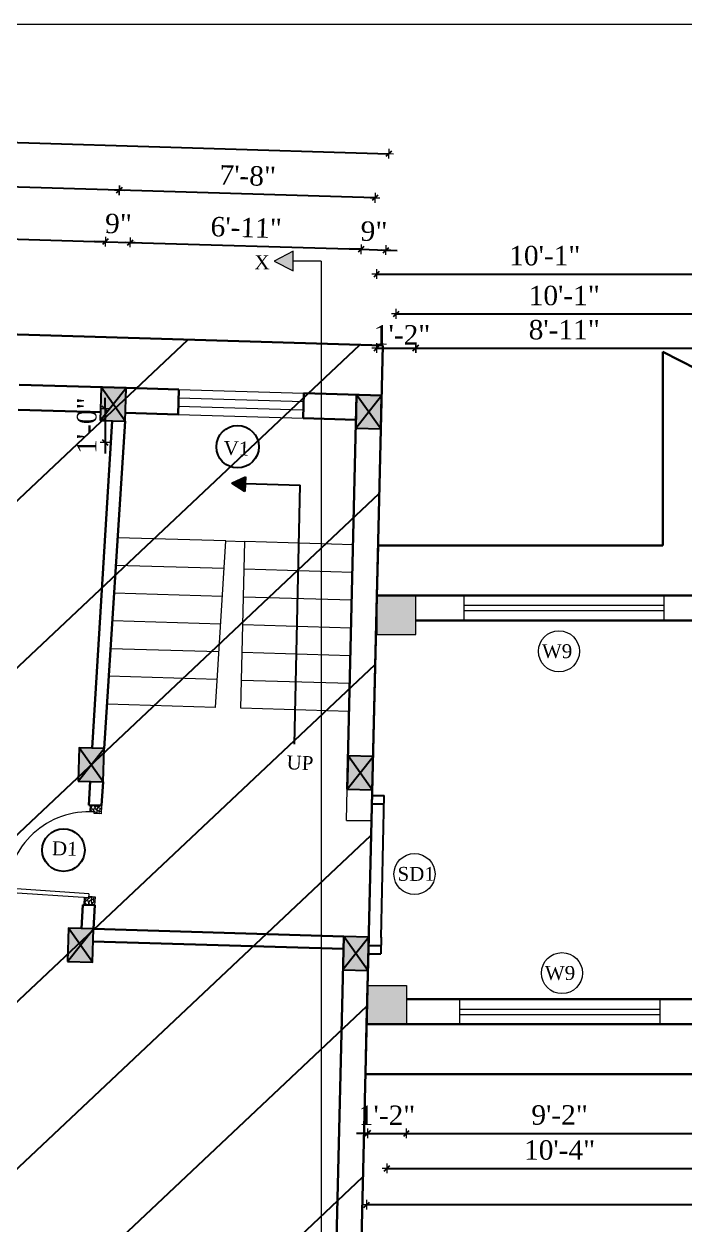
# Model space of a CAD drawing. Header units: inches. Extents: x 4069 to 291496, y -47643 to 12535.
# Drawn here: x 120265.6 to 120503.4, y -27333 to -26900.8 of the extents above; entities that cross this region are included whole.
import ezdxf

# ---------------------------------------------------------------- set-up
doc = ezdxf.new("R2010")
doc.units = ezdxf.units.IN
doc.header["$LTSCALE"] = 5
doc.header["$MEASUREMENT"] = 0
for name, color, linetype, lineweight in [('A-WALL', 7, 'Continuous', 9), ('Dimension', 7, 'Continuous', 18), ('DOOR', 62, 'Continuous', 0), ('Dw', 2, 'Continuous', 18), ('ele1', 21, 'Continuous', 20), ('tefriş', 30, 'Continuous', 9)]:
    doc.layers.add(name, color=color, linetype=linetype, lineweight=lineweight)
doc.layers.add('dim line', color=7, linetype='Continuous', lineweight=15, true_color=0xfab2b2)
doc.layers.add('TEXT', color=6, linetype='Continuous')
doc.layers.add('WALL', color=7, linetype='Continuous')
doc.styles.add('ordinary', font='times.ttf')
doc.dimstyles.new('Copy of 96', dxfattribs={"dimtxt": 7, "dimasz": 4, "dimexe": 0.5, "dimexo": 0.5, "dimgap": 3, "dimtad": 1, "dimdec": 1, "dimzin": 11, "dimdsep": 46, "dimlunit": 4, "dimtxsty": 'ordinary', "dimblk": 'OBLIQUE', "dimcen": 0.09, "dimse1": 1, "dimse2": 1, "dimclrt": 6, "dimazin": 0, "dimtfac": 1, "dimtdec": 1, "dimtix": 1, "dimtmove": 2, "dimatfit": 3, "dimldrblk": 'leader', "dimfxl": 0.5, "dimfxlon": 1, "dimtolj": 1, "dimtzin": 0, "dimarcsym": 0})

# ---------------------------------------------------------------- blocks, each defined once
blk = doc.blocks.new('C1a')
at = {"color": 1, "ltscale": 5}
for p, q in [((18657.75, 4625.76), (18648.75, 4625.76)), ((18648.75, 4625.76), (18648.82, 4613.76)), ((18657.82, 4613.76), (18657.75, 4625.76)), ((18648.82, 4613.76), (18657.82, 4613.76))]:
    blk.add_line(p, q, dxfattribs=at)
blk = doc.blocks.new('A$C27B36B59')
at = {"layer": 'DOOR'}
for p, q in [((0, 4), (0, 0)), ((2.5, 4), (0, 4)), ((0, 0), (3, 0)), ((2.5, 2.5), (2.5, 4)), ((3, 2.5), (2.5, 2.5)), ((3, 0), (3, 2.5))]:
    blk.add_line(p, q, dxfattribs=at)
for centre, radius, start, end in [((-1.4, -0.54), 4.75, 22.1411, 72.838), ((1.34, 2.09), 1.64, 45.138, 144.8948), ((2.21, 0.3), 2.49, 83.3149, 152.658), ((0.13, 0.37), 2.05, 349.4875, 93.6805), ((1.96, -0.47), 2.01, 58.7447, 166.495), ((-0.06, 0.32), 1.13, 343.542, 86.947), ((2.08, -0.4), 1.17, 38.2816, 160.1519)]:
    blk.add_arc(centre, radius, start, end, dxfattribs=at)
blk = doc.blocks.new('D2')
at = {"layer": 'DOOR'}
for p, q in [((74473.95, 24047.59), (74473.95, 24018.09)), ((74473.95, 24047.59), (74475.45, 24047.59)), ((74475.45, 24047.59), (74475.45, 24018.13))]:
    blk.add_line(p, q, dxfattribs=at)
blk.add_arc((74473.95, 24047.59), 29.5, 180, 272.9146, dxfattribs=at)
at = {"layer": 'DOOR', "xscale": -1, "rotation": 180}
blk.add_blockref('A$C27B36B59', (74441.95, 24050.09), dxfattribs=at)
at = {"layer": 'DOOR', "rotation": 180}
blk.add_blockref('A$C27B36B59', (74477.95, 24050.09), dxfattribs=at)
blk = doc.blocks.new('oblique')
at = {"color": 0, "lineweight": -2}
blk.add_line((0.25, 0.25), (-0.25, -0.25), dxfattribs=at)
at = {"layer": 'dim line', "lineweight": 9}
for p, q in [((-0.4375, 0), (0.4375, 0)), ((0, 0.4375), (0, -0.4375))]:
    blk.add_line(p, q, dxfattribs=at)
blk = doc.blocks.new('*D5171')
at = {"layer": 'A-WALL', "color": 0, "lineweight": -2, "ltscale": 50, "transparency": 16777216}
blk.add_line((120139.94, -26974.5), (120294.87, -26979.12), dxfattribs=at)
at = {"layer": 'Defpoints', "color": 0, "ltscale": 50, "transparency": 16777216}
for p in [(120294.87, -26979.12), (120138.38, -27026.85), (120293.31, -27031.47)]:
    blk.add_point(p, dxfattribs=at)
at = {"layer": 'A-WALL', "color": 0, "lineweight": -2, "ltscale": 50, "transparency": 16777216, "xscale": 4, "yscale": 4, "zscale": 4}
for p, rotation in [((120139.94, -26974.5), 178.2899854281162), ((120294.87, -26979.12), 358.2899854281162)]:
    blk.add_blockref('oblique', p, dxfattribs=dict(at, rotation=rotation))
at = {"layer": 'A-WALL', "color": 6, "ltscale": 50, "transparency": 16777216, "insert": (120217.6, -26970.31), "char_height": 7, "attachment_point": 5, "rotation": 358.29, "style": 'ordinary'}
blk.add_mtext('\\A1;12\'-11"', dxfattribs=at)
blk = doc.blocks.new('_OBLIQUE')
at = {"color": 0, "linetype": 'ByBlock'}
blk.add_line((-0.5, -0.5), (0.5, 0.5), dxfattribs=at)
blk = doc.blocks.new('leader')
at = {"layer": 'Dimension'}
for p, q in [((0, -4.33), (0, 4.33)), ((-4.42, 0), (4.42, 0))]:
    blk.add_line(p, q, dxfattribs=at)
blk = doc.blocks.new('*D5172')
at = {"layer": 'A-WALL', "color": 0, "lineweight": -2, "ltscale": 50, "transparency": 16777216}
for p, q in [((120294.87, -26979.12), (120290.87, -26979)), ((120294.87, -26979.12), (120303.86, -26979.39)), ((120303.86, -26979.39), (120307.86, -26979.51))]:
    blk.add_line(p, q, dxfattribs=at)
at = {"layer": 'Defpoints', "color": 0, "ltscale": 50, "transparency": 16777216}
for p in [(120303.86, -26979.39), (120293.31, -27031.47), (120302.3, -27031.74)]:
    blk.add_point(p, dxfattribs=at)
at = {"layer": 'A-WALL', "color": 0, "lineweight": -2, "ltscale": 50, "transparency": 16777216, "xscale": 4, "yscale": 4, "zscale": 4}
for p, rotation in [((120294.87, -26979.12), 358.2899854281162), ((120303.86, -26979.39), 178.2899854281162)]:
    blk.add_blockref('oblique', p, dxfattribs=dict(at, rotation=rotation))
at = {"layer": 'A-WALL', "color": 6, "ltscale": 50, "transparency": 16777216, "insert": (120299.56, -26972.69), "char_height": 7, "attachment_point": 5, "rotation": 358.29, "style": 'ordinary'}
blk.add_mtext('\\A1;9"', dxfattribs=at)
blk = doc.blocks.new('*D5173')
at = {"layer": 'A-WALL', "color": 0, "lineweight": -2, "ltscale": 50, "transparency": 16777216}
blk.add_line((120303.86, -26979.39), (120386.83, -26981.87), dxfattribs=at)
at = {"layer": 'Defpoints', "color": 0, "ltscale": 50, "transparency": 16777216}
for p in [(120386.83, -26981.87), (120302.3, -27031.74), (120385.27, -27034.22)]:
    blk.add_point(p, dxfattribs=at)
at = {"layer": 'A-WALL', "color": 0, "lineweight": -2, "ltscale": 50, "transparency": 16777216, "xscale": 4, "yscale": 4, "zscale": 4}
for p, rotation in [((120303.86, -26979.39), 178.2899854281162), ((120386.83, -26981.87), 358.2899854281162)]:
    blk.add_blockref('oblique', p, dxfattribs=dict(at, rotation=rotation))
at = {"layer": 'A-WALL', "color": 6, "ltscale": 50, "transparency": 16777216, "insert": (120345.54, -26974.07), "char_height": 7, "attachment_point": 5, "rotation": 358.29, "style": 'ordinary'}
blk.add_mtext('\\A1;6\'-11"', dxfattribs=at)
blk = doc.blocks.new('*D5174')
at = {"layer": 'A-WALL', "color": 0, "lineweight": -2, "ltscale": 50, "transparency": 16777216}
for p, q in [((120386.83, -26981.87), (120382.83, -26981.75)), ((120386.83, -26981.87), (120395.82, -26982.14)), ((120395.82, -26982.14), (120399.82, -26982.26))]:
    blk.add_line(p, q, dxfattribs=at)
at = {"layer": 'Defpoints', "color": 0, "ltscale": 50, "transparency": 16777216}
for p in [(120395.82, -26982.14), (120385.27, -27034.22), (120394.26, -27034.49)]:
    blk.add_point(p, dxfattribs=at)
at = {"layer": 'A-WALL', "color": 0, "lineweight": -2, "ltscale": 50, "transparency": 16777216, "xscale": 4, "yscale": 4, "zscale": 4}
for p, rotation in [((120386.83, -26981.87), 358.2899854281162), ((120395.82, -26982.14), 178.2899854281162)]:
    blk.add_blockref('oblique', p, dxfattribs=dict(at, rotation=rotation))
at = {"layer": 'A-WALL', "color": 6, "ltscale": 50, "transparency": 16777216, "insert": (120391.52, -26975.44), "char_height": 7, "attachment_point": 5, "rotation": 358.29, "style": 'ordinary'}
blk.add_mtext('\\A1;9"', dxfattribs=at)
blk = doc.blocks.new('*D5175')
at = {"layer": 'A-WALL', "color": 0, "lineweight": -2, "ltscale": 50, "transparency": 16777216}
blk.add_line((120391.88, -26963.34), (120299.92, -26960.59), dxfattribs=at)
at = {"layer": 'Defpoints', "color": 0, "ltscale": 50, "transparency": 16777216}
for p in [(120299.92, -26960.59), (120297.8, -27031.61), (120389.76, -27034.35)]:
    blk.add_point(p, dxfattribs=at)
at = {"layer": 'A-WALL', "color": 0, "lineweight": -2, "ltscale": 50, "transparency": 16777216, "xscale": 4, "yscale": 4, "zscale": 4}
for p, rotation in [((120299.92, -26960.59), 178.2899854281389), ((120391.88, -26963.34), 358.2899854281389)]:
    blk.add_blockref('oblique', p, dxfattribs=dict(at, rotation=rotation))
at = {"layer": 'A-WALL', "color": 6, "ltscale": 50, "transparency": 16777216, "insert": (120346.1, -26955.4), "char_height": 7, "attachment_point": 5, "rotation": 358.29, "style": 'ordinary'}
blk.add_mtext('\\A1;7\'-8"', dxfattribs=at)
blk = doc.blocks.new('*D5176')
at = {"layer": 'A-WALL', "color": 0, "lineweight": -2, "ltscale": 50, "transparency": 16777216}
blk.add_line((120299.92, -26960.59), (120136, -26955.7), dxfattribs=at)
at = {"layer": 'Defpoints', "color": 0, "ltscale": 50, "transparency": 16777216}
for p in [(120136, -26955.7), (120133.88, -27026.71), (120297.8, -27031.61)]:
    blk.add_point(p, dxfattribs=at)
at = {"layer": 'A-WALL', "color": 0, "lineweight": -2, "ltscale": 50, "transparency": 16777216, "xscale": 4, "yscale": 4, "zscale": 4}
for p, rotation in [((120136, -26955.7), 178.2899854281162), ((120299.92, -26960.59), 358.2899854281162)]:
    blk.add_blockref('oblique', p, dxfattribs=dict(at, rotation=rotation))
at = {"layer": 'A-WALL', "color": 6, "ltscale": 50, "transparency": 16777216, "insert": (120218.16, -26951.59), "char_height": 7, "attachment_point": 5, "rotation": 358.29, "style": 'ordinary'}
blk.add_mtext('\\A1;13\'-8"', dxfattribs=at)
blk = doc.blocks.new('*D5178')
at = {"layer": 'A-WALL', "color": 0, "lineweight": -2, "ltscale": 50, "transparency": 16777216}
blk.add_line((120018.03, -26936.15), (120396.86, -26947.46), dxfattribs=at)
at = {"layer": 'Defpoints', "color": 0, "ltscale": 50, "transparency": 16777216}
for p in [(120396.86, -26947.46), (120015.43, -27023.18), (120394.26, -27034.49)]:
    blk.add_point(p, dxfattribs=at)
at = {"layer": 'A-WALL', "color": 0, "lineweight": -2, "ltscale": 50, "transparency": 16777216, "xscale": 4, "yscale": 4, "zscale": 4}
for p, rotation in [((120018.03, -26936.15), 178.2899854281162), ((120396.86, -26947.46), 358.2899854281162)]:
    blk.add_blockref('oblique', p, dxfattribs=dict(at, rotation=rotation))
at = {"layer": 'A-WALL', "color": 6, "ltscale": 50, "transparency": 16777216, "insert": (120207.64, -26935.24), "char_height": 7, "attachment_point": 5, "rotation": 358.29, "style": 'ordinary'}
blk.add_mtext('\\A1;31\'-7"', dxfattribs=at)
blk = doc.blocks.new('*D5188')
at = {"layer": 'A-WALL', "color": 0, "lineweight": -2, "ltscale": 50, "transparency": 16777216}
for p, q in [((120294.77, -27039.34), (120294.77, -27035.34)), ((120294.77, -27039.34), (120294.77, -27051.34)), ((120294.77, -27051.34), (120294.77, -27055.34))]:
    blk.add_line(p, q, dxfattribs=at)
at = {"layer": 'Defpoints', "color": 0, "ltscale": 50, "transparency": 16777216}
for p in [(120223.17, -27039.34), (120223.25, -27051.34), (120294.77, -27051.34)]:
    blk.add_point(p, dxfattribs=at)
at = {"layer": 'A-WALL', "color": 0, "lineweight": -2, "ltscale": 50, "transparency": 16777216, "xscale": 4, "yscale": 4, "zscale": 4}
for p, rotation in [((120294.77, -27039.34), 270), ((120294.77, -27051.34), 90)]:
    blk.add_blockref('oblique', p, dxfattribs=dict(at, rotation=rotation))
at = {"layer": 'A-WALL', "color": 6, "ltscale": 50, "transparency": 16777216, "insert": (120288.21, -27045.34), "char_height": 7, "attachment_point": 5, "rotation": 90, "style": 'ordinary'}
blk.add_mtext('\\A1;1\'-0"', dxfattribs=at)
blk = doc.blocks.new('x-x')
at = {"ltscale": 5}
blk.add_hatch(color=256, dxfattribs=at).paths.add_polyline_path([(11364.03, -701.52), (11364.03, -694.51), (11357.15, -698.09)])
for p, q in [((11364.03, -694.51), (11357.15, -698.09)), ((11364.03, -701.52), (11364.03, -694.51)), ((11357.15, -698.09), (11364.03, -701.52)), ((11374.13, -698.09), (11364.03, -698.09)), ((11374.13, -698.09), (11374.13, -1132.09))]:
    blk.add_line(p, q, dxfattribs=at)
at = {"layer": 'TEXT', "style": 'ordinary'}
blk.add_text('X', height=5, dxfattribs=at).set_placement((11350.08, -700.97))
blk = doc.blocks.new('*D5205')
at = {"layer": 'A-WALL', "color": 0, "lineweight": -2, "ltscale": 50, "transparency": 16777216}
blk.add_line((120392.55, -27017.41), (120406.55, -27017.41), dxfattribs=at)
at = {"layer": 'Defpoints', "color": 0, "ltscale": 50, "transparency": 16777216}
for p in [(120406.55, -27017.41), (120392.55, -27106.52), (120406.55, -27106.52)]:
    blk.add_point(p, dxfattribs=at)
at = {"layer": 'A-WALL', "color": 0, "lineweight": -2, "ltscale": 50, "transparency": 16777216, "xscale": 4, "yscale": 4, "zscale": 4, "rotation": 180}
blk.add_blockref('oblique', (120392.55, -27017.41), dxfattribs=at)
at = {"layer": 'A-WALL', "color": 0, "lineweight": -2, "ltscale": 50, "transparency": 16777216, "xscale": 4, "yscale": 4, "zscale": 4}
blk.add_blockref('oblique', (120406.55, -27017.41), dxfattribs=at)
at = {"layer": 'A-WALL', "color": 6, "ltscale": 50, "transparency": 16777216, "insert": (120401.64, -27012.66), "char_height": 7, "attachment_point": 5, "style": 'ordinary'}
blk.add_mtext('\\A1;1\'-2"', dxfattribs=at)
blk = doc.blocks.new('*D5206')
at = {"layer": 'A-WALL', "color": 0, "lineweight": -2, "ltscale": 5, "transparency": 16777216}
blk.add_line((120406.55, -27017.41), (120513.44, -27017.41), dxfattribs=at)
at = {"layer": 'Defpoints', "color": 0, "ltscale": 5, "transparency": 16777216}
for p in [(120513.44, -27017.41), (120513.44, -27035.14), (120406.55, -27106.52)]:
    blk.add_point(p, dxfattribs=at)
at = {"layer": 'A-WALL', "color": 0, "lineweight": -2, "ltscale": 5, "transparency": 16777216, "xscale": 4, "yscale": 4, "zscale": 4, "rotation": 180}
blk.add_blockref('oblique', (120406.55, -27017.41), dxfattribs=at)
at = {"layer": 'A-WALL', "color": 0, "lineweight": -2, "ltscale": 5, "transparency": 16777216, "xscale": 4, "yscale": 4, "zscale": 4}
blk.add_blockref('oblique', (120513.44, -27017.41), dxfattribs=at)
at = {"layer": 'A-WALL', "color": 6, "ltscale": 5, "transparency": 16777216, "insert": (120460, -27010.85), "char_height": 7, "attachment_point": 5, "style": 'ordinary'}
blk.add_mtext('\\A1;8\'-11"', dxfattribs=at)
blk = doc.blocks.new('*D5213')
at = {"layer": 'A-WALL', "color": 0, "lineweight": -2, "ltscale": 5, "transparency": 16777216}
blk.add_line((120399.55, -27005.1), (120520.44, -27005.1), dxfattribs=at)
at = {"layer": 'Defpoints', "color": 0, "ltscale": 5, "transparency": 16777216}
for p in [(120520.44, -27005.1), (120399.55, -27113.52), (120520.44, -27113.52)]:
    blk.add_point(p, dxfattribs=at)
at = {"layer": 'A-WALL', "color": 0, "lineweight": -2, "ltscale": 5, "transparency": 16777216, "xscale": 4, "yscale": 4, "zscale": 4, "rotation": 180}
blk.add_blockref('oblique', (120399.55, -27005.1), dxfattribs=at)
at = {"layer": 'A-WALL', "color": 0, "lineweight": -2, "ltscale": 5, "transparency": 16777216, "xscale": 4, "yscale": 4, "zscale": 4}
blk.add_blockref('oblique', (120520.44, -27005.1), dxfattribs=at)
at = {"layer": 'A-WALL', "color": 6, "ltscale": 5, "transparency": 16777216, "insert": (120460, -26998.54), "char_height": 7, "attachment_point": 5, "style": 'ordinary'}
blk.add_mtext('\\A1;10\'-1"', dxfattribs=at)
blk = doc.blocks.new('*D5216')
at = {"layer": 'A-WALL', "color": 0, "lineweight": -2, "ltscale": 5, "transparency": 16777216}
blk.add_line((120392.55, -26990.76), (120513.44, -26990.76), dxfattribs=at)
at = {"layer": 'Defpoints', "color": 0, "ltscale": 5, "transparency": 16777216}
for p in [(120513.44, -26990.76), (120513.44, -27035.14), (120392.55, -27106.52)]:
    blk.add_point(p, dxfattribs=at)
at = {"layer": 'A-WALL', "color": 0, "lineweight": -2, "ltscale": 5, "transparency": 16777216, "xscale": 4, "yscale": 4, "zscale": 4, "rotation": 180}
blk.add_blockref('oblique', (120392.55, -26990.76), dxfattribs=at)
at = {"layer": 'A-WALL', "color": 0, "lineweight": -2, "ltscale": 5, "transparency": 16777216, "xscale": 4, "yscale": 4, "zscale": 4}
blk.add_blockref('oblique', (120513.44, -26990.76), dxfattribs=at)
at = {"layer": 'A-WALL', "color": 6, "ltscale": 5, "transparency": 16777216, "insert": (120453, -26984.2), "char_height": 7, "attachment_point": 5, "style": 'ordinary'}
blk.add_mtext('\\A1;10\'-1"', dxfattribs=at)
blk = doc.blocks.new('*D5220')
at = {"layer": 'A-WALL', "color": 0, "lineweight": -2, "ltscale": 5, "transparency": 16777216}
blk.add_line((120817.88, -27260.81), (120817.88, -27360.4), dxfattribs=at)
at = {"layer": 'Defpoints', "color": 0, "ltscale": 5, "transparency": 16777216}
for p in [(120756.02, -27260.81), (120386.54, -27360.4), (120817.88, -27360.4)]:
    blk.add_point(p, dxfattribs=at)
at = {"layer": 'A-WALL', "color": 0, "lineweight": -2, "ltscale": 5, "transparency": 16777216, "xscale": 4, "yscale": 4, "zscale": 4}
for p, rotation in [((120817.88, -27260.81), 90), ((120817.88, -27360.4), 270)]:
    blk.add_blockref('oblique', p, dxfattribs=dict(at, rotation=rotation))
at = {"layer": 'A-WALL', "color": 6, "ltscale": 5, "transparency": 16777216, "insert": (120811.32, -27310.6), "char_height": 7, "attachment_point": 5, "rotation": 90, "style": 'ordinary'}
blk.add_mtext('\\A1;8\'-4"', dxfattribs=at)
blk = doc.blocks.new('*D5222')
at = {"layer": 'A-WALL', "color": 0, "lineweight": -2, "ltscale": 5, "transparency": 16777216}
blk.add_line((120832.84, -27253.81), (120832.84, -27366.27), dxfattribs=at)
at = {"layer": 'Defpoints', "color": 0, "ltscale": 5, "transparency": 16777216}
for p in [(120749.02, -27253.81), (120381.9, -27366.27), (120832.84, -27366.27)]:
    blk.add_point(p, dxfattribs=at)
at = {"layer": 'A-WALL', "color": 0, "lineweight": -2, "ltscale": 5, "transparency": 16777216, "xscale": 4, "yscale": 4, "zscale": 4}
for p, rotation in [((120832.84, -27253.81), 90), ((120832.84, -27366.27), 270)]:
    blk.add_blockref('oblique', p, dxfattribs=dict(at, rotation=rotation))
at = {"layer": 'A-WALL', "color": 6, "ltscale": 5, "transparency": 16777216, "insert": (120826.27, -27310.04), "char_height": 7, "attachment_point": 5, "rotation": 90, "style": 'ordinary'}
blk.add_mtext('\\A1;9\'-4"', dxfattribs=at)
blk = doc.blocks.new('*D5223')
at = {"layer": 'A-WALL', "color": 0, "lineweight": -2, "ltscale": 5, "transparency": 16777216}
blk.add_line((120846.79, -27260.81), (120846.79, -27372.4), dxfattribs=at)
at = {"layer": 'Defpoints', "color": 0, "ltscale": 5, "transparency": 16777216}
for p in [(120756.02, -27260.81), (120386.25, -27372.4), (120846.79, -27372.4)]:
    blk.add_point(p, dxfattribs=at)
at = {"layer": 'A-WALL', "color": 0, "lineweight": -2, "ltscale": 5, "transparency": 16777216, "xscale": 4, "yscale": 4, "zscale": 4}
for p, rotation in [((120846.79, -27260.81), 90), ((120846.79, -27372.4), 270)]:
    blk.add_blockref('oblique', p, dxfattribs=dict(at, rotation=rotation))
at = {"layer": 'A-WALL', "color": 6, "ltscale": 5, "transparency": 16777216, "insert": (120840.22, -27316.6), "char_height": 7, "attachment_point": 5, "rotation": 90, "style": 'ordinary'}
blk.add_mtext('\\A1;9\'-4"', dxfattribs=at)
blk = doc.blocks.new('*D5189')
at = {"layer": 'A-WALL', "color": 0, "lineweight": -2, "ltscale": 50, "transparency": 16777216}
for p, q in [((120389.23, -27300.06), (120385.23, -27300.06)), ((120389.23, -27300.06), (120403.23, -27300.06)), ((120403.23, -27300.06), (120407.23, -27300.06))]:
    blk.add_line(p, q, dxfattribs=at)
at = {"layer": 'Defpoints', "color": 0, "ltscale": 50, "transparency": 16777216}
for p in [(120389.23, -27260.81), (120403.23, -27260.81), (120403.23, -27300.06)]:
    blk.add_point(p, dxfattribs=at)
at = {"layer": 'A-WALL', "color": 0, "lineweight": -2, "ltscale": 50, "transparency": 16777216, "xscale": 4, "yscale": 4, "zscale": 4}
blk.add_blockref('oblique', (120389.23, -27300.06), dxfattribs=at)
at = {"layer": 'A-WALL', "color": 0, "lineweight": -2, "ltscale": 50, "transparency": 16777216, "xscale": 4, "yscale": 4, "zscale": 4, "rotation": 180}
blk.add_blockref('oblique', (120403.23, -27300.06), dxfattribs=at)
at = {"layer": 'A-WALL', "color": 6, "ltscale": 50, "transparency": 16777216, "insert": (120396.23, -27293.56), "char_height": 7, "attachment_point": 5, "style": 'ordinary'}
blk.add_mtext('\\A1;1\'-2"', dxfattribs=at)
blk = doc.blocks.new('*D5190')
at = {"layer": 'A-WALL', "color": 0, "lineweight": -2, "ltscale": 5, "transparency": 16777216}
blk.add_line((120403.23, -27300.06), (120513.44, -27300.06), dxfattribs=at)
at = {"layer": 'Defpoints', "color": 0, "ltscale": 5, "transparency": 16777216}
for p in [(120403.23, -27260.81), (120513.44, -27260.81), (120513.44, -27300.06)]:
    blk.add_point(p, dxfattribs=at)
at = {"layer": 'A-WALL', "color": 0, "lineweight": -2, "ltscale": 5, "transparency": 16777216, "xscale": 4, "yscale": 4, "zscale": 4, "rotation": 180}
blk.add_blockref('oblique', (120403.23, -27300.06), dxfattribs=at)
at = {"layer": 'A-WALL', "color": 0, "lineweight": -2, "ltscale": 5, "transparency": 16777216, "xscale": 4, "yscale": 4, "zscale": 4}
blk.add_blockref('oblique', (120513.44, -27300.06), dxfattribs=at)
at = {"layer": 'A-WALL', "color": 6, "ltscale": 5, "transparency": 16777216, "insert": (120458.33, -27293.49), "char_height": 7, "attachment_point": 5, "style": 'ordinary'}
blk.add_mtext('\\A1;9\'-2"', dxfattribs=at)
blk = doc.blocks.new('*D5199')
at = {"layer": 'A-WALL', "color": 0, "lineweight": -2, "ltscale": 5, "transparency": 16777216}
blk.add_line((120396.23, -27312.67), (120520.44, -27312.67), dxfattribs=at)
at = {"layer": 'Defpoints', "color": 0, "ltscale": 5, "transparency": 16777216}
for p in [(120396.23, -27253.81), (120520.44, -27253.81), (120520.44, -27312.67)]:
    blk.add_point(p, dxfattribs=at)
at = {"layer": 'A-WALL', "color": 0, "lineweight": -2, "ltscale": 5, "transparency": 16777216, "xscale": 4, "yscale": 4, "zscale": 4, "rotation": 180}
blk.add_blockref('oblique', (120396.23, -27312.67), dxfattribs=at)
at = {"layer": 'A-WALL', "color": 0, "lineweight": -2, "ltscale": 5, "transparency": 16777216, "xscale": 4, "yscale": 4, "zscale": 4}
blk.add_blockref('oblique', (120520.44, -27312.67), dxfattribs=at)
at = {"layer": 'A-WALL', "color": 6, "ltscale": 5, "transparency": 16777216, "insert": (120458.33, -27306.11), "char_height": 7, "attachment_point": 5, "style": 'ordinary'}
blk.add_mtext('\\A1;10\'-4"', dxfattribs=at)
blk = doc.blocks.new('*D5203')
at = {"layer": 'A-WALL', "color": 0, "lineweight": -2, "ltscale": 5, "transparency": 16777216}
blk.add_line((120755.69, -27325.78), (120388.9, -27325.78), dxfattribs=at)
at = {"layer": 'Defpoints', "color": 0, "ltscale": 5, "transparency": 16777216}
for p in [(120388.9, -27260.81), (120755.69, -27260.81), (120388.9, -27325.78)]:
    blk.add_point(p, dxfattribs=at)
at = {"layer": 'A-WALL', "color": 0, "lineweight": -2, "ltscale": 5, "transparency": 16777216, "xscale": 4, "yscale": 4, "zscale": 4, "rotation": 180}
blk.add_blockref('oblique', (120388.9, -27325.78), dxfattribs=at)
at = {"layer": 'A-WALL', "color": 0, "lineweight": -2, "ltscale": 5, "transparency": 16777216, "xscale": 4, "yscale": 4, "zscale": 4}
blk.add_blockref('oblique', (120755.69, -27325.78), dxfattribs=at)
at = {"layer": 'A-WALL', "color": 6, "ltscale": 5, "transparency": 16777216, "insert": (120572.3, -27319.21), "char_height": 7, "attachment_point": 5, "style": 'ordinary'}
blk.add_mtext('\\A1;30\'-7"', dxfattribs=at)

msp = doc.modelspace()

# ---------------------------------------------------------------- hatches: boundary and pattern name
at = {"layer": 'WALL', "linetype": 'ByBlock', "ltscale": 5, "true_color": 0xf8991e}
h = msp.add_hatch(dxfattribs=at)
h.set_pattern_fill('ANSI31', color=30, scale=350, angle=-1.7100146)
h.set_pattern_definition([(43.29, (112600.392, -24553.754), (-29.99899, 31.8453), [])])
h.paths.add_polyline_path([(119795.58603, -27384.77815), (120026.18321, -27005.49048), (120394.68766, -27016.4919), (120385.35768, -27402.38534)])
h = msp.add_hatch(color=30, dxfattribs=at)
h.dxf.hatch_style = 1
h.paths.add_polyline_path([(120297.62503, -27037.60487), (120292.94799, -27043.46791), (120301.94398, -27043.73648)])
h.paths.add_polyline_path([(120301.94398, -27043.73648), (120302.30207, -27031.74182), (120297.62503, -27037.60487)])
h.paths.add_polyline_path([(120297.62503, -27037.60487), (120302.30207, -27031.74182), (120293.30608, -27031.47325)])
h.paths.add_polyline_path([(120293.30608, -27031.47325), (120292.94799, -27043.46791), (120297.62503, -27037.60487)])
h = msp.add_hatch(color=30, dxfattribs=at)
h.dxf.hatch_style = 1
h.paths.add_polyline_path([(120393.97687, -27046.48405), (120389.62095, -27040.35133), (120384.98071, -27046.21548)])
h.paths.add_polyline_path([(120393.97687, -27046.48405), (120394.26119, -27034.48719), (120389.62095, -27040.35133)])
h.paths.add_polyline_path([(120394.26119, -27034.48719), (120385.26503, -27034.21862), (120389.62095, -27040.35133)])
h.paths.add_polyline_path([(120389.62095, -27040.35133), (120385.26503, -27034.21862), (120384.98071, -27046.21548)])
at = {"layer": 'WALL', "linetype": 'ByBlock', "ltscale": 5}
msp.add_hatch(color=2, dxfattribs=at).paths.add_polyline_path([(120340.32778, -27066.05686), (120345.25846, -27063.8004), (120345.10184, -27069.04631)])
at = {"layer": 'WALL', "linetype": 'ByBlock', "ltscale": 5, "true_color": 0xf8991e}
h = msp.add_hatch(color=30, dxfattribs=at)
h.dxf.hatch_style = 1
h.paths.add_polyline_path([(120392.55395, -27120.52457), (120406.55395, -27120.52457), (120406.55395, -27106.52457), (120392.55395, -27106.52457)])
h = msp.add_hatch(color=30, dxfattribs=at)
h.dxf.hatch_style = 1
h.paths.add_polyline_path([(120289.7912, -27167.42891), (120285.11416, -27173.29196), (120294.11015, -27173.56052)])
h.paths.add_polyline_path([(120294.11015, -27173.56052), (120294.46824, -27161.56587), (120289.7912, -27167.42891)])
h.paths.add_polyline_path([(120289.7912, -27167.42891), (120294.46824, -27161.56587), (120285.47225, -27161.2973)])
h.paths.add_polyline_path([(120285.47225, -27161.2973), (120285.11416, -27173.29196), (120289.7912, -27167.42891)])
h = msp.add_hatch(color=30, dxfattribs=at)
h.dxf.hatch_style = 1
h.paths.add_polyline_path([(120390.89676, -27176.45002), (120386.54084, -27170.3173), (120381.9006, -27176.18144)])
h.paths.add_polyline_path([(120390.89676, -27176.45002), (120391.18108, -27164.45316), (120386.54084, -27170.3173)])
h.paths.add_polyline_path([(120391.18108, -27164.45316), (120382.18492, -27164.18458), (120386.54084, -27170.3173)])
h.paths.add_polyline_path([(120386.54084, -27170.3173), (120382.18492, -27164.18458), (120381.9006, -27176.18144)])
h = msp.add_hatch(color=30, dxfattribs=at)
h.dxf.hatch_style = 1
h.paths.add_polyline_path([(120285.87428, -27232.34094), (120281.19724, -27238.20398), (120290.19323, -27238.47255)])
h.paths.add_polyline_path([(120290.19323, -27238.47255), (120290.55132, -27226.47789), (120285.87428, -27232.34094)])
h.paths.add_polyline_path([(120285.87428, -27232.34094), (120290.55132, -27226.47789), (120281.55533, -27226.20932)])
h.paths.add_polyline_path([(120281.55533, -27226.20932), (120281.19724, -27238.20398), (120285.87428, -27232.34094)])
h = msp.add_hatch(color=30, dxfattribs=at)
h.dxf.hatch_style = 1
h.paths.add_polyline_path([(120389.35671, -27241.433), (120385.00079, -27235.30028), (120380.36055, -27241.16443)])
h.paths.add_polyline_path([(120389.35671, -27241.433), (120389.64103, -27229.43614), (120385.00079, -27235.30028)])
h.paths.add_polyline_path([(120389.64103, -27229.43614), (120380.64486, -27229.16757), (120385.00079, -27235.30028)])
h.paths.add_polyline_path([(120385.00079, -27235.30028), (120380.64486, -27229.16757), (120380.36055, -27241.16443)])
h = msp.add_hatch(color=30, dxfattribs=at)
h.dxf.hatch_style = 1
h.paths.add_polyline_path([(120389.22935, -27246.8069), (120389.22935, -27260.8069), (120403.22935, -27260.8069), (120403.22935, -27246.8069)])

# ---------------------------------------------------------------- linework, layer by layer
at = {"color": 1, "ltscale": 5}
for p, q in [((120292.94799, -27043.46791), (120302.30207, -27031.74182)), ((120301.94398, -27043.73648), (120293.30608, -27031.47325)), ((120384.98071, -27046.21548), (120394.26119, -27034.48719)), ((120393.97687, -27046.48405), (120385.26503, -27034.21862)), ((120298.98472, -27095.67122), (120298.6503, -27095.65001)), ((120285.11416, -27173.29196), (120294.46824, -27161.56587)), ((120294.11015, -27173.56052), (120285.47225, -27161.2973)), ((120381.9006, -27176.18144), (120391.18108, -27164.45316)), ((120390.89676, -27176.45002), (120382.18492, -27164.18458)), ((120281.19724, -27238.20398), (120290.55132, -27226.47789)), ((120290.19323, -27238.47255), (120281.55533, -27226.20932)), ((120389.64103, -27229.43614), (120380.36055, -27241.16443)), ((120389.35671, -27241.433), (120380.64486, -27229.16757))]:
    msp.add_line(p, q, dxfattribs=at)
at = {"layer": 'A-WALL', "lineweight": 30}
for p, q in [((120394.68766, -27016.4919), (120026.18321, -27005.49048)), ((120385.54211, -27402.39085), (120394.68766, -27016.4919)), ((120495.44021, -27018.78045), (120495.44021, -27088.52457)), ((120495.44021, -27018.78045), (120525.9664, -27034.30333)), ((120302.30207, -27031.74182), (120263.81922, -27030.59294)), ((120321.3074, -27032.30921), (120302.30207, -27031.74182)), ((120321.03883, -27041.3052), (120321.3074, -27032.30921)), ((120366.01879, -27042.64805), (120366.28736, -27033.65205)), ((120394.26119, -27034.48719), (120366.28736, -27033.65205)), ((120381.9006, -27176.18144), (120385.26503, -27034.21862)), ((120293.03751, -27040.46924), (120263.55065, -27039.58894)), ((120321.03883, -27041.3052), (120302.03351, -27040.73781)), ((120297.26347, -27043.59674), (120290.15276, -27161.43703)), ((120301.94398, -27043.73648), (120294.46824, -27161.56587)), ((120385.05179, -27043.21626), (120366.01879, -27042.64805)), ((120392.55395, -27106.52457), (120392.98054, -27088.52457)), ((120392.98054, -27088.52457), (120495.44021, -27088.52457)), ((120392.55395, -27106.52457), (120390.6364, -27187.43614)), ((120406.55395, -27106.52457), (120392.55395, -27106.52457)), ((120406.55395, -27106.52457), (120513.44021, -27106.52457)), ((120513.44021, -27115.52457), (120406.55395, -27115.52457)), ((120289.42964, -27173.42079), (120288.91742, -27181.90929)), ((120294.11015, -27173.56052), (120293.53939, -27182.04727)), ((120288.91742, -27181.90929), (120293.53939, -27182.04727)), ((120286.74806, -27217.86056), (120286.23584, -27226.34906)), ((120286.74806, -27217.86056), (120291.12208, -27217.99114)), ((120291.12208, -27217.99114), (120290.55132, -27226.47789)), ((120290.55132, -27226.47789), (120380.64486, -27229.16757)), ((120290.41704, -27230.97589), (120380.51058, -27233.66556)), ((120377.25674, -27372.13013), (120380.64486, -27229.16757)), ((120388.89756, -27260.8069), (120389.64103, -27229.43614)), ((120513.44021, -27251.8069), (120403.22935, -27251.8069)), ((120388.89756, -27260.8069), (120388.47097, -27278.8069)), ((120756.01627, -27260.8069), (120388.89756, -27260.8069)), ((120744.38502, -27278.8069), (120388.47097, -27278.8069))]:
    msp.add_line(p, q, dxfattribs=at)
at = {"layer": 'A-WALL', "ltscale": 5}
for p, q in [((120423.99708, -27115.52457), (120423.99708, -27106.52457)), ((120495.99708, -27115.52457), (120495.99708, -27106.52457)), ((120381.63387, -27187.43614), (120381.9006, -27176.18144)), ((120381.63387, -27187.43614), (120390.6364, -27187.43614)), ((120422.33478, -27251.8069), (120422.33478, -27260.8069)), ((120494.33478, -27251.8069), (120494.33478, -27260.8069))]:
    msp.add_line(p, q, dxfattribs=at)
for points in [[(120392.55395, -27120.52457), (120406.55395, -27120.52457), (120406.55395, -27106.52457), (120392.55395, -27106.52457)], [(120389.22935, -27246.8069), (120403.22935, -27246.8069), (120403.22935, -27260.8069), (120389.22935, -27260.8069)]]:
    msp.add_lwpolyline(points, close=True, dxfattribs=at)
for centre in [(120458.09517, -27126.56801), (120406.10805, -27206.72746), (120459.15413, -27242.38586)]:
    msp.add_circle(centre, 7.38406, dxfattribs=at)
at = {"layer": 'Dw', "color": 3}
for p, q in [((120321.3074, -27032.30921), (120366.28736, -27033.65205)), ((120321.21788, -27035.30788), (120366.19784, -27036.65072)), ((120321.03883, -27041.3052), (120366.01879, -27042.64805)), ((120321.12836, -27038.30654), (120366.10832, -27039.64938)), ((120495.99708, -27110.02457), (120423.99708, -27110.02457)), ((120495.99708, -27112.02457), (120423.99708, -27112.02457)), ((120422.33478, -27255.3069), (120494.33478, -27255.3069)), ((120422.33478, -27257.3069), (120494.33478, -27257.3069))]:
    msp.add_line(p, q, dxfattribs=at)
at = {"layer": 'ele1'}
msp.add_lwpolyline([(118398.77009, -26900.77781), (121483.73454, -26900.77781), (121483.73454, -29056.11078), (118398.77009, -29056.11078)], close=True, dxfattribs=at)
msp.add_lwpolyline([(118398.77009, -26900.77781), (121483.73454, -26900.77781), (121483.73454, -29056.11078), (118398.77009, -29056.11078)], close=True, dxfattribs=at)
at = {"layer": 'tefriş', "ltscale": 5}
for p, q in [((120338.26576, -27086.83947), (120299.28313, -27085.67568)), ((120334.46454, -27146.75272), (120338.26576, -27086.83947)), ((120338.26576, -27086.83947), (120345.00297, -27087.04061)), ((120343.58136, -27147.02566), (120345.00297, -27087.04061)), ((120383.9856, -27088.20441), (120345.00297, -27087.04061)), ((120337.63294, -27096.8138), (120298.6503, -27095.65001)), ((120383.7486, -27098.20443), (120344.76597, -27097.04064)), ((120337.00011, -27106.78813), (120298.01748, -27105.62434)), ((120383.51168, -27108.20144), (120344.52905, -27107.03764)), ((120336.36728, -27116.76246), (120297.38465, -27115.59866)), ((120383.2748, -27118.19655), (120344.29217, -27117.03275)), ((120335.73161, -27126.78164), (120296.74898, -27125.61784)), ((120383.03784, -27128.19545), (120344.05521, -27127.03165)), ((120335.10163, -27136.71112), (120296.119, -27135.54732)), ((120382.80091, -27138.19245), (120343.81828, -27137.02865)), ((120334.46454, -27146.75272), (120295.48191, -27145.58893)), ((120382.56399, -27148.18945), (120343.58136, -27147.02566))]:
    msp.add_line(p, q, dxfattribs=at)
at = {"layer": 'TEXT'}
for centre in [(120342.4585, -27052.93842), (120279.79046, -27198.11776)]:
    msp.add_circle(centre, 7.64038, dxfattribs=at)
at = {"layer": 'WALL', "color": 2, "linetype": 'ByBlock', "ltscale": 5}
for p, q in [((120340.32778, -27066.05686), (120345.25846, -27063.8004)), ((120345.25846, -27063.8004), (120345.10184, -27069.04631)), ((120345.10184, -27069.04631), (120340.32778, -27066.05686)), ((120345.18676, -27066.20192), (120364.98793, -27066.79307)), ((120362.89943, -27159.95491), (120364.98793, -27066.79307))]:
    msp.add_line(p, q, dxfattribs=at)
at = {"layer": 'WALL', "color": 2, "linetype": 'ByBlock'}
for p, q in [((120390.84969, -27178.43614), (120395.13722, -27178.43614)), ((120394.13976, -27229.54276), (120395.13722, -27178.43614)), ((120390.77859, -27181.43614), (120395.07866, -27181.43614)), ((120389.64103, -27229.43614), (120390.6364, -27187.43614)), ((120389.56993, -27232.43614), (120394.07119, -27232.43614)), ((120394.14229, -27229.43614), (120394.00009, -27235.43614)), ((120389.49883, -27235.43614), (120394.01309, -27235.43614))]:
    msp.add_line(p, q, dxfattribs=at)
at = {"layer": 'WALL', "color": 2, "linetype": 'ByBlock', "ltscale": 5}
for points in [[(120292.94799, -27043.46791), (120301.94398, -27043.73648), (120302.30207, -27031.74182), (120293.30608, -27031.47325)], [(120385.26503, -27034.21862), (120384.98071, -27046.21548), (120393.97687, -27046.48405), (120394.26119, -27034.48719)], [(120285.11416, -27173.29196), (120294.11015, -27173.56052), (120294.46824, -27161.56587), (120285.47225, -27161.2973)], [(120382.18492, -27164.18458), (120381.9006, -27176.18144), (120390.89676, -27176.45002), (120391.18108, -27164.45316)], [(120281.19724, -27238.20398), (120290.19323, -27238.47255), (120290.55132, -27226.47789), (120281.55533, -27226.20932)], [(120380.64486, -27229.16757), (120380.36055, -27241.16443), (120389.35671, -27241.433), (120389.64103, -27229.43614)]]:
    msp.add_lwpolyline(points, close=True, dxfattribs=at)

# ---------------------------------------------------------------- block references
at = {"layer": 'A-WALL', "color": 1}
msp.add_blockref('x-x', (108998.42101, -26288.08313), dxfattribs=at)
at = {"layer": 'WALL', "color": 2, "linetype": 'ByBlock', "ltscale": 5}
for p, rotation in [((101606.78776, -31101.42141), 358.2899854281387), ((101603.70765, -31231.38737), 358.2899854281578), ((101602.1676, -31296.37036), 358.2899854281578)]:
    msp.add_blockref('C1a', p, dxfattribs=dict(at, rotation=rotation))
at = {"layer": 'WALL', "color": 2, "linetype": 'ByBlock', "rotation": 266.1524916298333}
msp.add_blockref('D2', (101292.8012, 48705.89013), dxfattribs=at)

# ---------------------------------------------------------------- texts
at = {"layer": 'TEXT', "style": 'ordinary'}
for s, rotation, p in [('V1', 358.2903735, (120337.33631, -27055.85099)), ('UP', 358.2895973, (120360.0192, -27169.02789)), ('D1', 358.2895973, (120275.58481, -27199.91813))]:
    msp.add_text(s, height=5, rotation=rotation, dxfattribs=at).set_placement(p)
for s, p in [('W9', (120451.97765, -27129.01213)), ('SD1', (120399.99053, -27209.17158)), ('W9', (120453.03661, -27244.82998))]:
    msp.add_text(s, height=5, dxfattribs=at).set_placement(p)

# ---------------------------------------------------------------- dimensions: what is measured, and where the dimension line sits
at = {"layer": 'A-WALL', "ltscale": 50}
for base, p1, p2, angle, picture, middle in [((120396.85932, -26947.46014), (120015.42997, -27023.17747), (120394.26119, -27034.48719), 358.2899854, '*D5178', (120207.63978, -26935.23755)), ((120135.99728, -26955.69649), (120297.80408, -27031.60754), (120133.87711, -27026.71362), 358.2899854, '*D5176', (120218.15653, -26951.58581)), ((120294.86893, -26979.12414), (120138.37511, -27026.84791), (120293.30608, -27031.47325), 178.2899854, '*D5171', (120217.59741, -26970.31436)), ((120303.86492, -26979.39271), (120293.30608, -27031.47325), (120302.30207, -27031.74182), 178.2899854, '*D5172', (120299.563, -26972.69069)), ((120386.82787, -26981.8695), (120302.30207, -27031.74182), (120385.26503, -27034.21862), 178.2899854, '*D5173', (120345.54217, -26974.07346)), ((120395.82403, -26982.13808), (120385.26503, -27034.21862), (120394.26119, -27034.48719), 178.2899854, '*D5174', (120391.52203, -26975.43606)), ((120294.77001, -27051.34431), (120223.17125, -27039.34431), (120223.24506, -27051.34431), 90, '*D5188', (120288.20945, -27045.34431))]:
    dim = msp.add_linear_dim(base=base, p1=p1, p2=p2, angle=angle, dimstyle='Copy of 96', override={"dimdec": 0, "dimblk": 'oblique', "dimtdec": 0, "dimarcsym": 1}, dxfattribs=at)
    dim.commit()
    dim.dimension.update_dxf_attribs({"geometry": picture, "text_midpoint": middle})
dim = msp.add_aligned_dim(p1=(120389.76311, -27034.3529), p2=(120297.80408, -27031.60754), distance=-71.04877, dimstyle='Copy of 96', override={"dimdec": 0, "dimblk": 'oblique', "dimtdec": 0, "dimarcsym": 1}, dxfattribs=at)
dim.commit()
dim.dimension.update_dxf_attribs({"geometry": '*D5175', "text_midpoint": (120346.09983, -26955.39536)})
at = {"layer": 'A-WALL', "ltscale": 5}
for base, p1, p2, picture, middle in [((120513.44021, -26990.76419), (120392.55395, -27106.52457), (120513.44021, -27035.14118), '*D5216', (120452.99708, -26984.20363)), ((120520.44021, -27005.0987), (120399.55395, -27113.52457), (120520.44021, -27113.52457), '*D5213', (120459.99708, -26998.53814)), ((120513.44021, -27017.41308), (120406.55395, -27106.52457), (120513.44021, -27035.14118), '*D5206', (120459.99708, -27010.85252)), ((120520.44021, -27312.67352), (120396.22935, -27253.8069), (120520.44021, -27253.8069), '*D5199', (120458.33478, -27306.11295)), ((120388.89756, -27325.77769), (120755.69318, -27260.8069), (120388.89756, -27260.8069), '*D5203', (120572.29537, -27319.20704)), ((120513.44021, -27300.05903), (120403.22935, -27260.8069), (120513.44021, -27260.8069), '*D5190', (120458.33478, -27293.48838))]:
    dim = msp.add_linear_dim(base=base, p1=p1, p2=p2, dimstyle='Copy of 96', override={"dimdec": 0, "dimblk": 'oblique', "dimtdec": 0, "dimarcsym": 1}, dxfattribs=at)
    dim.commit()
    dim.dimension.update_dxf_attribs({"geometry": picture, "text_midpoint": middle})
at = {"layer": 'A-WALL', "ltscale": 50}
dim = msp.add_linear_dim(base=(120406.55395, -27017.41308), p1=(120392.55395, -27106.52457), p2=(120406.55395, -27106.52457), dimstyle='Copy of 96', override={"dimdec": 0, "dimblk": 'oblique', "dimtdec": 0, "dimarcsym": 1}, dxfattribs=at)
dim.commit()
dim.dimension.update_dxf_attribs({"geometry": '*D5205', "text_midpoint": (120401.64143, -27012.66308), "dimtype": 160})
at = {"layer": 'A-WALL', "ltscale": 5}
for base, p1, p2, picture, middle in [((120832.84074, -27366.26599), (120749.01627, -27253.8069), (120381.89698, -27366.26599), '*D5222', (120826.27009, -27310.03645)), ((120846.79407, -27372.3987), (120756.01627, -27260.8069), (120386.25291, -27372.3987), '*D5223', (120840.22342, -27316.6028)), ((120817.88275, -27360.40184), (120756.01627, -27260.8069), (120386.53722, -27360.40184), '*D5220', (120811.32219, -27310.60437))]:
    dim = msp.add_linear_dim(base=base, p1=p1, p2=p2, angle=90, dimstyle='Copy of 96', override={"dimdec": 0, "dimblk": 'oblique', "dimtdec": 0, "dimarcsym": 1}, dxfattribs=at)
    dim.commit()
    dim.dimension.update_dxf_attribs({"geometry": picture, "text_midpoint": middle})
at = {"layer": 'A-WALL', "ltscale": 50}
dim = msp.add_linear_dim(base=(120403.22935, -27300.05903), p1=(120389.22935, -27260.8069), p2=(120403.22935, -27260.8069), dimstyle='Copy of 96', override={"dimdec": 0, "dimblk": 'oblique', "dimtdec": 0, "dimarcsym": 1}, dxfattribs=at)
dim.commit()
dim.dimension.update_dxf_attribs({"geometry": '*D5189', "text_midpoint": (120396.22935, -27293.55903)})

doc.saveas('drawing.dxf')
